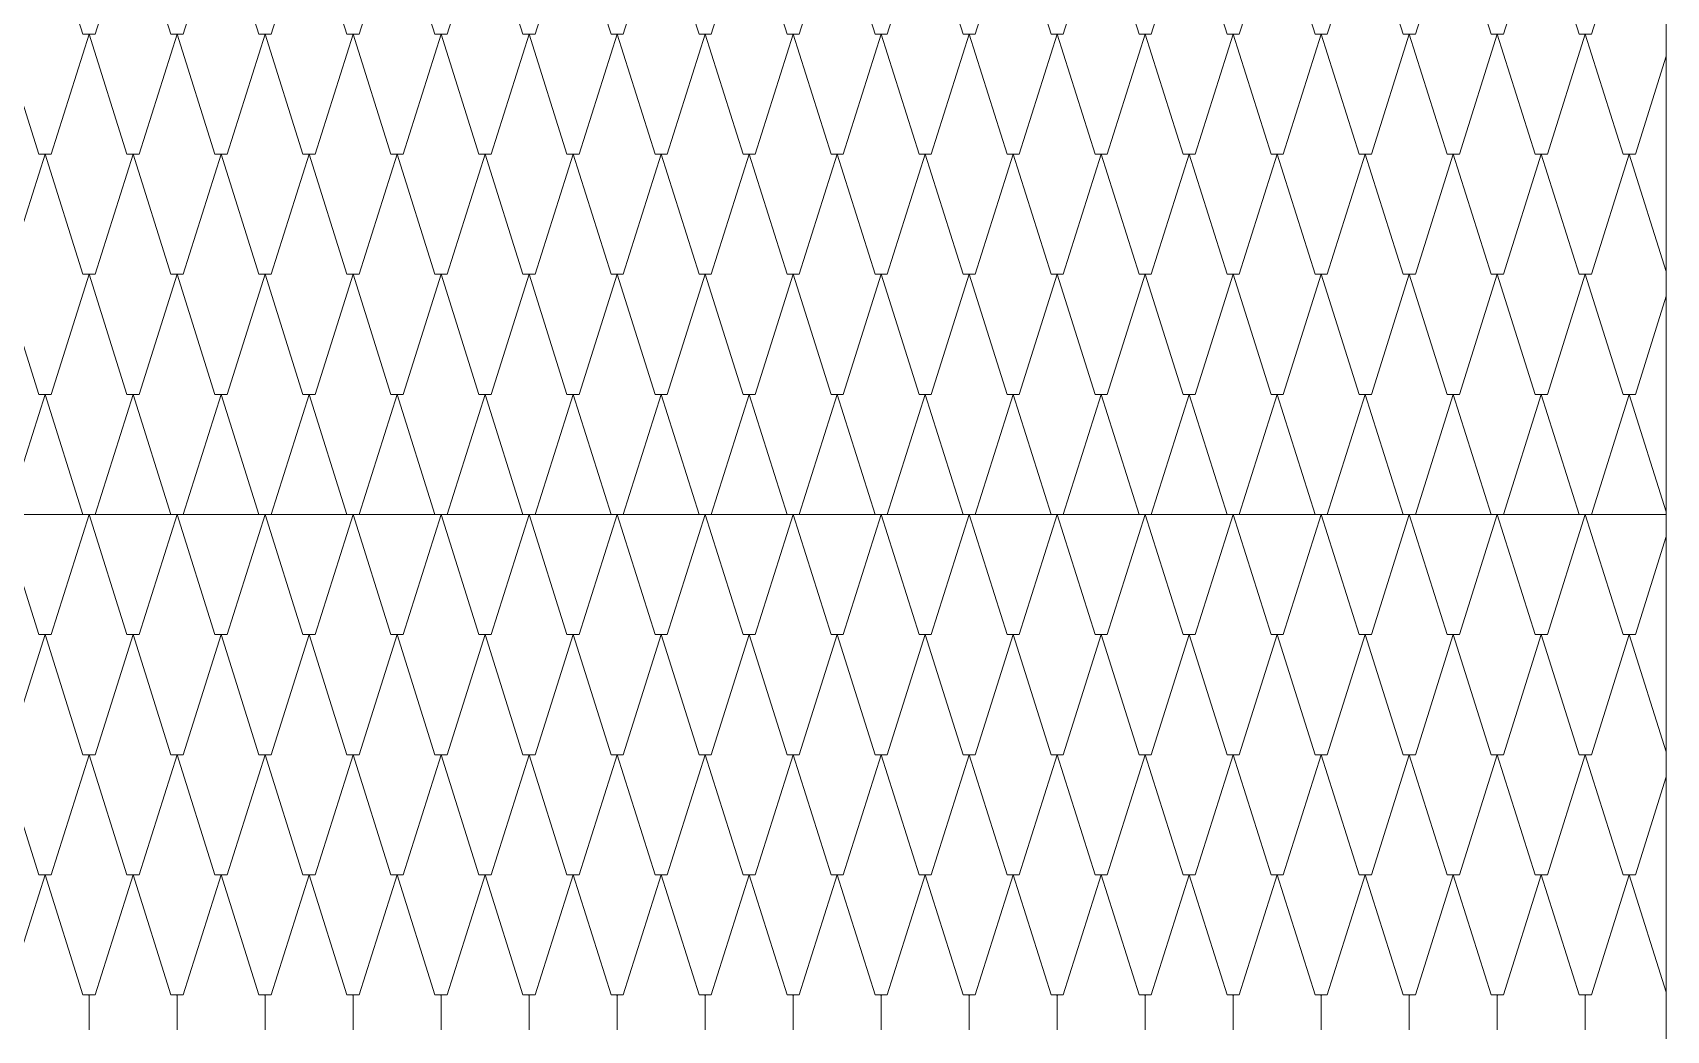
# Model space of a CAD drawing. Header units: millimetres. Extents: x 2399 to 111977, y 1313 to 59551.
# Drawn here: x 47322 to 50078, y 38151 to 39834 of the extents above; entities that cross this region are included whole.
import ezdxf

# ---------------------------------------------------------------- set-up
doc = ezdxf.new("R2010")
doc.units = ezdxf.units.MM
doc.layers.add('hatch1', color=7, linetype='Continuous', lineweight=20, true_color=0x6a6a6a)
doc.layers.add('main line', color=7, linetype='Continuous', lineweight=13)

msp = doc.modelspace()

# ---------------------------------------------------------------- linework, layer by layer
at = {"layer": 'hatch1', "color": 251, "linetype": 'Continuous', "lineweight": 20, "true_color": 0x6a6a6a}
for p, q in [((47342.6264, 40034.2835), (47406.5746, 39831.6338)), ((47491.114, 40034.2835), (47427.1659, 39831.6338)), ((47491.114, 40034.2835), (47555.0622, 39831.6338)), ((47639.6016, 40034.2835), (47575.6535, 39831.6338)), ((47639.6016, 40034.2835), (47703.5498, 39831.6338)), ((47788.0892, 40034.2835), (47724.1411, 39831.6338)), ((47788.0892, 40034.2835), (47852.0373, 39831.6338)), ((47936.5768, 40034.2835), (47872.6287, 39831.6338)), ((47936.5768, 40034.2835), (48000.5249, 39831.6338)), ((48085.0644, 40034.2835), (48021.1163, 39831.6338)), ((48085.0644, 40034.2835), (48149.0125, 39831.6338)), ((48233.552, 40034.2835), (48169.6038, 39831.6338)), ((48233.552, 40034.2835), (48297.5001, 39831.6338)), ((48382.0396, 40034.2835), (48318.0914, 39831.6338)), ((48382.0396, 40034.2835), (48445.9877, 39831.6338)), ((48530.5272, 40034.2835), (48466.579, 39831.6338)), ((48530.5272, 40034.2835), (48594.4753, 39831.6338)), ((48679.0147, 40034.2835), (48615.0666, 39831.6338)), ((48679.0147, 40034.2835), (48742.9629, 39831.6338)), ((48827.5023, 40034.2835), (48763.5542, 39831.6338)), ((48827.5023, 40034.2835), (48891.4505, 39831.6338)), ((48975.9899, 40034.2835), (48912.0418, 39831.6338)), ((48975.9899, 40034.2835), (49039.938, 39831.6338)), ((49124.4775, 40034.2835), (49060.5294, 39831.6338)), ((49124.4775, 40034.2835), (49188.4256, 39831.6338)), ((49272.9651, 40034.2835), (49209.017, 39831.6338)), ((49272.9651, 40034.2835), (49336.9132, 39831.6338)), ((49421.4527, 40034.2835), (49357.5045, 39831.6338)), ((49421.4527, 40034.2835), (49485.4008, 39831.6338)), ((49569.9403, 40034.2835), (49505.9921, 39831.6338)), ((49569.9403, 40034.2835), (49633.8884, 39831.6338)), ((49718.4279, 40034.2835), (49654.4797, 39831.6338)), ((49718.4279, 40034.2835), (49782.376, 39831.6338)), ((49866.9154, 40034.2835), (49802.9673, 39831.6338)), ((49866.9154, 40034.2835), (49930.8636, 39831.6338)), ((50015.403, 40034.2835), (49951.4549, 39831.6338)), ((47268.3827, 39831.6338), (47332.3308, 39628.9841)), ((47416.8702, 39831.6338), (47352.9221, 39628.9841)), ((47427.1659, 39831.6338), (47406.5746, 39831.6338)), ((47416.8702, 39831.6338), (47480.8184, 39628.9841)), ((47565.3578, 39831.6338), (47501.4097, 39628.9841)), ((47575.6535, 39831.6338), (47555.0622, 39831.6338)), ((47565.3578, 39831.6338), (47629.306, 39628.9841)), ((47713.8454, 39831.6338), (47649.8973, 39628.9841)), ((47724.1411, 39831.6338), (47703.5498, 39831.6338)), ((47713.8454, 39831.6338), (47777.7935, 39628.9841)), ((47862.333, 39831.6338), (47798.3849, 39628.9841)), ((47872.6287, 39831.6338), (47852.0373, 39831.6338)), ((47862.333, 39831.6338), (47926.2811, 39628.9841)), ((48010.8206, 39831.6338), (47946.8725, 39628.9841)), ((48021.1163, 39831.6338), (48000.5249, 39831.6338)), ((48010.8206, 39831.6338), (48074.7687, 39628.9841)), ((48159.3082, 39831.6338), (48095.36, 39628.9841)), ((48169.6038, 39831.6338), (48149.0125, 39831.6338)), ((48159.3082, 39831.6338), (48223.2563, 39628.9841)), ((48307.7958, 39831.6338), (48243.8476, 39628.9841)), ((48318.0914, 39831.6338), (48297.5001, 39831.6338)), ((48307.7958, 39831.6338), (48371.7439, 39628.9841)), ((48456.2834, 39831.6338), (48392.3352, 39628.9841)), ((48466.579, 39831.6338), (48445.9877, 39831.6338)), ((48456.2834, 39831.6338), (48520.2315, 39628.9841)), ((48604.7709, 39831.6338), (48540.8228, 39628.9841)), ((48615.0666, 39831.6338), (48594.4753, 39831.6338)), ((48604.7709, 39831.6338), (48668.7191, 39628.9841)), ((48753.2585, 39831.6338), (48689.3104, 39628.9841)), ((48763.5542, 39831.6338), (48742.9629, 39831.6338)), ((48753.2585, 39831.6338), (48817.2067, 39628.9841)), ((48901.7461, 39831.6338), (48837.798, 39628.9841)), ((48912.0418, 39831.6338), (48891.4505, 39831.6338)), ((48901.7461, 39831.6338), (48965.6943, 39628.9841)), ((49050.2337, 39831.6338), (48986.2856, 39628.9841)), ((49060.5294, 39831.6338), (49039.938, 39831.6338)), ((49050.2337, 39831.6338), (49114.1818, 39628.9841)), ((49198.7213, 39831.6338), (49134.7732, 39628.9841)), ((49209.017, 39831.6338), (49188.4256, 39831.6338)), ((49198.7213, 39831.6338), (49262.6694, 39628.9841)), ((49347.2089, 39831.6338), (49283.2608, 39628.9841)), ((49357.5045, 39831.6338), (49336.9132, 39831.6338)), ((49347.2089, 39831.6338), (49411.157, 39628.9841)), ((49495.6965, 39831.6338), (49431.7483, 39628.9841)), ((49505.9921, 39831.6338), (49485.4008, 39831.6338)), ((49495.6965, 39831.6338), (49559.6446, 39628.9841)), ((49644.1841, 39831.6338), (49580.2359, 39628.9841)), ((49654.4797, 39831.6338), (49633.8884, 39831.6338)), ((49644.1841, 39831.6338), (49708.1322, 39628.9841)), ((49792.6716, 39831.6338), (49728.7235, 39628.9841)), ((49802.9673, 39831.6338), (49782.376, 39831.6338)), ((49792.6716, 39831.6338), (49856.6198, 39628.9841)), ((49941.1592, 39831.6338), (49877.2111, 39628.9841)), ((49951.4549, 39831.6338), (49930.8636, 39831.6338)), ((49941.1592, 39831.6338), (50005.1074, 39628.9841)), ((50077.9123, 39794.4474), (50025.6987, 39628.9841)), ((47342.6264, 39628.9841), (47278.6783, 39426.3344)), ((47352.9221, 39628.9841), (47332.3308, 39628.9841)), ((47342.6264, 39628.9841), (47406.5746, 39426.3344)), ((47491.114, 39628.9841), (47427.1659, 39426.3344)), ((47501.4097, 39628.9841), (47480.8184, 39628.9841)), ((47491.114, 39628.9841), (47555.0622, 39426.3344)), ((47639.6016, 39628.9841), (47575.6535, 39426.3344)), ((47649.8973, 39628.9841), (47629.306, 39628.9841)), ((47639.6016, 39628.9841), (47703.5498, 39426.3344)), ((47788.0892, 39628.9841), (47724.1411, 39426.3344)), ((47798.3849, 39628.9841), (47777.7935, 39628.9841)), ((47788.0892, 39628.9841), (47852.0373, 39426.3344)), ((47936.5768, 39628.9841), (47872.6287, 39426.3344)), ((47946.8725, 39628.9841), (47926.2811, 39628.9841)), ((47936.5768, 39628.9841), (48000.5249, 39426.3344)), ((48085.0644, 39628.9841), (48021.1163, 39426.3344)), ((48095.36, 39628.9841), (48074.7687, 39628.9841)), ((48085.0644, 39628.9841), (48149.0125, 39426.3344)), ((48233.552, 39628.9841), (48169.6038, 39426.3344)), ((48243.8476, 39628.9841), (48223.2563, 39628.9841)), ((48233.552, 39628.9841), (48297.5001, 39426.3344)), ((48382.0396, 39628.9841), (48318.0914, 39426.3344)), ((48392.3352, 39628.9841), (48371.7439, 39628.9841)), ((48382.0396, 39628.9841), (48445.9877, 39426.3344)), ((48530.5272, 39628.9841), (48466.579, 39426.3344)), ((48540.8228, 39628.9841), (48520.2315, 39628.9841)), ((48530.5272, 39628.9841), (48594.4753, 39426.3344)), ((48679.0147, 39628.9841), (48615.0666, 39426.3344)), ((48689.3104, 39628.9841), (48668.7191, 39628.9841)), ((48679.0147, 39628.9841), (48742.9629, 39426.3344)), ((48827.5023, 39628.9841), (48763.5542, 39426.3344)), ((48837.798, 39628.9841), (48817.2067, 39628.9841)), ((48827.5023, 39628.9841), (48891.4505, 39426.3344)), ((48975.9899, 39628.9841), (48912.0418, 39426.3344)), ((48986.2856, 39628.9841), (48965.6943, 39628.9841)), ((48975.9899, 39628.9841), (49039.938, 39426.3344)), ((49124.4775, 39628.9841), (49060.5294, 39426.3344)), ((49134.7732, 39628.9841), (49114.1818, 39628.9841)), ((49124.4775, 39628.9841), (49188.4256, 39426.3344)), ((49272.9651, 39628.9841), (49209.017, 39426.3344)), ((49283.2608, 39628.9841), (49262.6694, 39628.9841)), ((49272.9651, 39628.9841), (49336.9132, 39426.3344)), ((49421.4527, 39628.9841), (49357.5045, 39426.3344)), ((49431.7483, 39628.9841), (49411.157, 39628.9841)), ((49421.4527, 39628.9841), (49485.4008, 39426.3344)), ((49569.9403, 39628.9841), (49505.9921, 39426.3344)), ((49580.2359, 39628.9841), (49559.6446, 39628.9841)), ((49569.9403, 39628.9841), (49633.8884, 39426.3344)), ((49718.4279, 39628.9841), (49654.4797, 39426.3344)), ((49728.7235, 39628.9841), (49708.1322, 39628.9841)), ((49718.4279, 39628.9841), (49782.376, 39426.3344)), ((49866.9154, 39628.9841), (49802.9673, 39426.3344)), ((49877.2111, 39628.9841), (49856.6198, 39628.9841)), ((49866.9154, 39628.9841), (49930.8636, 39426.3344)), ((50015.403, 39628.9841), (49951.4549, 39426.3344)), ((50025.6987, 39628.9841), (50005.1074, 39628.9841)), ((50015.403, 39628.9841), (50077.9123, 39430.8942)), ((47268.3827, 39426.3344), (47332.3308, 39223.6847)), ((47416.8702, 39426.3344), (47352.9221, 39223.6847)), ((47427.1659, 39426.3344), (47406.5746, 39426.3344)), ((47416.8702, 39426.3344), (47480.8184, 39223.6847)), ((47565.3578, 39426.3344), (47501.4097, 39223.6847)), ((47575.6535, 39426.3344), (47555.0622, 39426.3344)), ((47565.3578, 39426.3344), (47629.306, 39223.6847)), ((47713.8454, 39426.3344), (47649.8973, 39223.6847)), ((47724.1411, 39426.3344), (47703.5498, 39426.3344)), ((47713.8454, 39426.3344), (47777.7935, 39223.6847)), ((47862.333, 39426.3344), (47798.3849, 39223.6847)), ((47872.6287, 39426.3344), (47852.0373, 39426.3344)), ((47862.333, 39426.3344), (47926.2811, 39223.6847)), ((48010.8206, 39426.3344), (47946.8725, 39223.6847)), ((48021.1163, 39426.3344), (48000.5249, 39426.3344)), ((48010.8206, 39426.3344), (48074.7687, 39223.6847)), ((48159.3082, 39426.3344), (48095.36, 39223.6847)), ((48169.6038, 39426.3344), (48149.0125, 39426.3344)), ((48159.3082, 39426.3344), (48223.2563, 39223.6847)), ((48307.7958, 39426.3344), (48243.8476, 39223.6847)), ((48318.0914, 39426.3344), (48297.5001, 39426.3344)), ((48307.7958, 39426.3344), (48371.7439, 39223.6847)), ((48456.2834, 39426.3344), (48392.3352, 39223.6847)), ((48466.579, 39426.3344), (48445.9877, 39426.3344)), ((48456.2834, 39426.3344), (48520.2315, 39223.6847)), ((48604.7709, 39426.3344), (48540.8228, 39223.6847)), ((48615.0666, 39426.3344), (48594.4753, 39426.3344)), ((48604.7709, 39426.3344), (48668.7191, 39223.6847)), ((48753.2585, 39426.3344), (48689.3104, 39223.6847)), ((48763.5542, 39426.3344), (48742.9629, 39426.3344)), ((48753.2585, 39426.3344), (48817.2067, 39223.6847)), ((48901.7461, 39426.3344), (48837.798, 39223.6847)), ((48912.0418, 39426.3344), (48891.4505, 39426.3344)), ((48901.7461, 39426.3344), (48965.6943, 39223.6847)), ((49050.2337, 39426.3344), (48986.2856, 39223.6847)), ((49060.5294, 39426.3344), (49039.938, 39426.3344)), ((49050.2337, 39426.3344), (49114.1818, 39223.6847)), ((49198.7213, 39426.3344), (49134.7732, 39223.6847)), ((49209.017, 39426.3344), (49188.4256, 39426.3344)), ((49198.7213, 39426.3344), (49262.6694, 39223.6847)), ((49347.2089, 39426.3344), (49283.2608, 39223.6847)), ((49357.5045, 39426.3344), (49336.9132, 39426.3344)), ((49347.2089, 39426.3344), (49411.157, 39223.6847)), ((49495.6965, 39426.3344), (49431.7483, 39223.6847)), ((49505.9921, 39426.3344), (49485.4008, 39426.3344)), ((49495.6965, 39426.3344), (49559.6446, 39223.6847)), ((49644.1841, 39426.3344), (49580.2359, 39223.6847)), ((49654.4797, 39426.3344), (49633.8884, 39426.3344)), ((49644.1841, 39426.3344), (49708.1322, 39223.6847)), ((49792.6716, 39426.3344), (49728.7235, 39223.6847)), ((49802.9673, 39426.3344), (49782.376, 39426.3344)), ((49792.6716, 39426.3344), (49856.6198, 39223.6847)), ((49941.1592, 39426.3344), (49877.2111, 39223.6847)), ((49951.4549, 39426.3344), (49930.8636, 39426.3344)), ((49941.1592, 39426.3344), (50005.1074, 39223.6847)), ((50077.9123, 39389.148), (50025.6987, 39223.6847)), ((47342.6264, 39223.6847), (47278.6783, 39021.035)), ((47352.9221, 39223.6847), (47332.3308, 39223.6847)), ((47342.6264, 39223.6847), (47406.5746, 39021.035)), ((47491.114, 39223.6847), (47427.1659, 39021.035)), ((47501.4097, 39223.6847), (47480.8184, 39223.6847)), ((47491.114, 39223.6847), (47555.0622, 39021.035)), ((47639.6016, 39223.6847), (47575.6535, 39021.035)), ((47649.8973, 39223.6847), (47629.306, 39223.6847)), ((47639.6016, 39223.6847), (47703.5498, 39021.035)), ((47788.0892, 39223.6847), (47724.1411, 39021.035)), ((47798.3849, 39223.6847), (47777.7935, 39223.6847)), ((47788.0892, 39223.6847), (47852.0373, 39021.035)), ((47936.5768, 39223.6847), (47872.6287, 39021.035)), ((47946.8725, 39223.6847), (47926.2811, 39223.6847)), ((47936.5768, 39223.6847), (48000.5249, 39021.035)), ((48085.0644, 39223.6847), (48021.1163, 39021.035)), ((48095.36, 39223.6847), (48074.7687, 39223.6847)), ((48085.0644, 39223.6847), (48149.0125, 39021.035)), ((48233.552, 39223.6847), (48169.6038, 39021.035)), ((48243.8476, 39223.6847), (48223.2563, 39223.6847)), ((48233.552, 39223.6847), (48297.5001, 39021.035)), ((48382.0396, 39223.6847), (48318.0914, 39021.035)), ((48392.3352, 39223.6847), (48371.7439, 39223.6847)), ((48382.0396, 39223.6847), (48445.9877, 39021.035)), ((48530.5272, 39223.6847), (48466.579, 39021.035)), ((48540.8228, 39223.6847), (48520.2315, 39223.6847)), ((48530.5272, 39223.6847), (48594.4753, 39021.035)), ((48679.0147, 39223.6847), (48615.0666, 39021.035)), ((48689.3104, 39223.6847), (48668.7191, 39223.6847)), ((48679.0147, 39223.6847), (48742.9629, 39021.035)), ((48827.5023, 39223.6847), (48763.5542, 39021.035)), ((48837.798, 39223.6847), (48817.2067, 39223.6847)), ((48827.5023, 39223.6847), (48891.4505, 39021.035)), ((48975.9899, 39223.6847), (48912.0418, 39021.035)), ((48986.2856, 39223.6847), (48965.6943, 39223.6847)), ((48975.9899, 39223.6847), (49039.938, 39021.035)), ((49124.4775, 39223.6847), (49060.5294, 39021.035)), ((49134.7732, 39223.6847), (49114.1818, 39223.6847)), ((49124.4775, 39223.6847), (49188.4256, 39021.035)), ((49272.9651, 39223.6847), (49209.017, 39021.035)), ((49283.2608, 39223.6847), (49262.6694, 39223.6847)), ((49272.9651, 39223.6847), (49336.9132, 39021.035)), ((49421.4527, 39223.6847), (49357.5045, 39021.035)), ((49431.7483, 39223.6847), (49411.157, 39223.6847)), ((49421.4527, 39223.6847), (49485.4008, 39021.035)), ((49569.9403, 39223.6847), (49505.9921, 39021.035)), ((49580.2359, 39223.6847), (49559.6446, 39223.6847)), ((49569.9403, 39223.6847), (49633.8884, 39021.035)), ((49718.4279, 39223.6847), (49654.4797, 39021.035)), ((49728.7235, 39223.6847), (49708.1322, 39223.6847)), ((49718.4279, 39223.6847), (49782.376, 39021.035)), ((49866.9154, 39223.6847), (49802.9673, 39021.035)), ((49877.2111, 39223.6847), (49856.6198, 39223.6847)), ((49866.9154, 39223.6847), (49930.8636, 39021.035)), ((50015.403, 39223.6847), (49951.4549, 39021.035)), ((50025.6987, 39223.6847), (50005.1074, 39223.6847)), ((50015.403, 39223.6847), (50077.9123, 39025.5948)), ((47268.3827, 39021.035), (47332.3308, 38818.3853)), ((47416.8702, 39021.035), (47352.9221, 38818.3853)), ((47427.1659, 39021.035), (47406.5746, 39021.035)), ((47416.8702, 39021.035), (47480.8184, 38818.3853)), ((47565.3578, 39021.035), (47501.4097, 38818.3853)), ((47575.6535, 39021.035), (47555.0622, 39021.035)), ((47565.3578, 39021.035), (47629.306, 38818.3853)), ((47713.8454, 39021.035), (47649.8973, 38818.3853)), ((47724.1411, 39021.035), (47703.5498, 39021.035)), ((47713.8454, 39021.035), (47777.7935, 38818.3853)), ((47862.333, 39021.035), (47798.3849, 38818.3853)), ((47872.6287, 39021.035), (47852.0373, 39021.035)), ((47862.333, 39021.035), (47926.2811, 38818.3853)), ((48010.8206, 39021.035), (47946.8725, 38818.3853)), ((48021.1163, 39021.035), (48000.5249, 39021.035)), ((48010.8206, 39021.035), (48074.7687, 38818.3853)), ((48159.3082, 39021.035), (48095.36, 38818.3853)), ((48169.6038, 39021.035), (48149.0125, 39021.035)), ((48159.3082, 39021.035), (48223.2563, 38818.3853)), ((48307.7958, 39021.035), (48243.8476, 38818.3853)), ((48318.0914, 39021.035), (48297.5001, 39021.035)), ((48307.7958, 39021.035), (48371.7439, 38818.3853)), ((48456.2834, 39021.035), (48392.3352, 38818.3853)), ((48466.579, 39021.035), (48445.9877, 39021.035)), ((48456.2834, 39021.035), (48520.2315, 38818.3853)), ((48604.7709, 39021.035), (48540.8228, 38818.3853)), ((48615.0666, 39021.035), (48594.4753, 39021.035)), ((48604.7709, 39021.035), (48668.7191, 38818.3853)), ((48753.2585, 39021.035), (48689.3104, 38818.3853)), ((48763.5542, 39021.035), (48742.9629, 39021.035)), ((48753.2585, 39021.035), (48817.2067, 38818.3853)), ((48901.7461, 39021.035), (48837.798, 38818.3853)), ((48912.0418, 39021.035), (48891.4505, 39021.035)), ((48901.7461, 39021.035), (48965.6943, 38818.3853)), ((49050.2337, 39021.035), (48986.2856, 38818.3853)), ((49060.5294, 39021.035), (49039.938, 39021.035)), ((49050.2337, 39021.035), (49114.1818, 38818.3853)), ((49198.7213, 39021.035), (49134.7732, 38818.3853)), ((49209.017, 39021.035), (49188.4256, 39021.035)), ((49198.7213, 39021.035), (49262.6694, 38818.3853)), ((49347.2089, 39021.035), (49283.2608, 38818.3853)), ((49357.5045, 39021.035), (49336.9132, 39021.035)), ((49347.2089, 39021.035), (49411.157, 38818.3853)), ((49495.6965, 39021.035), (49431.7483, 38818.3853)), ((49505.9921, 39021.035), (49485.4008, 39021.035)), ((49495.6965, 39021.035), (49559.6446, 38818.3853)), ((49644.1841, 39021.035), (49580.2359, 38818.3853)), ((49654.4797, 39021.035), (49633.8884, 39021.035)), ((49644.1841, 39021.035), (49708.1322, 38818.3853)), ((49792.6716, 39021.035), (49728.7235, 38818.3853)), ((49802.9673, 39021.035), (49782.376, 39021.035)), ((49792.6716, 39021.035), (49856.6198, 38818.3853)), ((49941.1592, 39021.035), (49877.2111, 38818.3853)), ((49951.4549, 39021.035), (49930.8636, 39021.035)), ((49941.1592, 39021.035), (50005.1074, 38818.3853)), ((50077.9123, 38983.8486), (50025.6987, 38818.3853)), ((47342.6264, 38818.3853), (47278.6783, 38615.7357)), ((47352.9221, 38818.3853), (47332.3308, 38818.3853)), ((47342.6264, 38818.3853), (47406.5746, 38615.7357)), ((47491.114, 38818.3853), (47427.1659, 38615.7357)), ((47501.4097, 38818.3853), (47480.8184, 38818.3853)), ((47491.114, 38818.3853), (47555.0622, 38615.7357)), ((47639.6016, 38818.3853), (47575.6535, 38615.7357)), ((47649.8973, 38818.3853), (47629.306, 38818.3853)), ((47639.6016, 38818.3853), (47703.5498, 38615.7357)), ((47788.0892, 38818.3853), (47724.1411, 38615.7357)), ((47798.3849, 38818.3853), (47777.7935, 38818.3853)), ((47788.0892, 38818.3853), (47852.0373, 38615.7357)), ((47936.5768, 38818.3853), (47872.6287, 38615.7357)), ((47946.8725, 38818.3853), (47926.2811, 38818.3853)), ((47936.5768, 38818.3853), (48000.5249, 38615.7357)), ((48085.0644, 38818.3853), (48021.1163, 38615.7357)), ((48095.36, 38818.3853), (48074.7687, 38818.3853)), ((48085.0644, 38818.3853), (48149.0125, 38615.7357)), ((48233.552, 38818.3853), (48169.6038, 38615.7357)), ((48243.8476, 38818.3853), (48223.2563, 38818.3853)), ((48233.552, 38818.3853), (48297.5001, 38615.7357)), ((48382.0396, 38818.3853), (48318.0914, 38615.7357)), ((48392.3352, 38818.3853), (48371.7439, 38818.3853)), ((48382.0396, 38818.3853), (48445.9877, 38615.7357)), ((48530.5272, 38818.3853), (48466.579, 38615.7357)), ((48540.8228, 38818.3853), (48520.2315, 38818.3853)), ((48530.5272, 38818.3853), (48594.4753, 38615.7357)), ((48679.0147, 38818.3853), (48615.0666, 38615.7357)), ((48689.3104, 38818.3853), (48668.7191, 38818.3853)), ((48679.0147, 38818.3853), (48742.9629, 38615.7357)), ((48827.5023, 38818.3853), (48763.5542, 38615.7357)), ((48837.798, 38818.3853), (48817.2067, 38818.3853)), ((48827.5023, 38818.3853), (48891.4505, 38615.7357)), ((48975.9899, 38818.3853), (48912.0418, 38615.7357)), ((48986.2856, 38818.3853), (48965.6943, 38818.3853)), ((48975.9899, 38818.3853), (49039.938, 38615.7357)), ((49124.4775, 38818.3853), (49060.5294, 38615.7357)), ((49134.7732, 38818.3853), (49114.1818, 38818.3853)), ((49124.4775, 38818.3853), (49188.4256, 38615.7357)), ((49272.9651, 38818.3853), (49209.017, 38615.7357)), ((49283.2608, 38818.3853), (49262.6694, 38818.3853)), ((49272.9651, 38818.3853), (49336.9132, 38615.7357)), ((49421.4527, 38818.3853), (49357.5045, 38615.7357)), ((49431.7483, 38818.3853), (49411.157, 38818.3853)), ((49421.4527, 38818.3853), (49485.4008, 38615.7357)), ((49569.9403, 38818.3853), (49505.9921, 38615.7357)), ((49580.2359, 38818.3853), (49559.6446, 38818.3853)), ((49569.9403, 38818.3853), (49633.8884, 38615.7357)), ((49718.4279, 38818.3853), (49654.4797, 38615.7357)), ((49728.7235, 38818.3853), (49708.1322, 38818.3853)), ((49718.4279, 38818.3853), (49782.376, 38615.7357)), ((49866.9154, 38818.3853), (49802.9673, 38615.7357)), ((49877.2111, 38818.3853), (49856.6198, 38818.3853)), ((49866.9154, 38818.3853), (49930.8636, 38615.7357)), ((50015.403, 38818.3853), (49951.4549, 38615.7357)), ((50025.6987, 38818.3853), (50005.1074, 38818.3853)), ((50015.403, 38818.3853), (50077.9123, 38620.2955)), ((47268.3827, 38615.7357), (47332.3308, 38413.086)), ((47416.8702, 38615.7357), (47352.9221, 38413.086)), ((47427.1659, 38615.7357), (47406.5746, 38615.7357)), ((47416.8702, 38615.7357), (47480.8184, 38413.086)), ((47565.3578, 38615.7357), (47501.4097, 38413.086)), ((47575.6535, 38615.7357), (47555.0622, 38615.7357)), ((47565.3578, 38615.7357), (47629.306, 38413.086)), ((47713.8454, 38615.7357), (47649.8973, 38413.086)), ((47724.1411, 38615.7357), (47703.5498, 38615.7357)), ((47713.8454, 38615.7357), (47777.7935, 38413.086)), ((47862.333, 38615.7357), (47798.3849, 38413.086)), ((47872.6287, 38615.7357), (47852.0373, 38615.7357)), ((47862.333, 38615.7357), (47926.2811, 38413.086)), ((48010.8206, 38615.7357), (47946.8725, 38413.086)), ((48021.1163, 38615.7357), (48000.5249, 38615.7357)), ((48010.8206, 38615.7357), (48074.7687, 38413.086)), ((48159.3082, 38615.7357), (48095.36, 38413.086)), ((48169.6038, 38615.7357), (48149.0125, 38615.7357)), ((48159.3082, 38615.7357), (48223.2563, 38413.086)), ((48307.7958, 38615.7357), (48243.8476, 38413.086)), ((48318.0914, 38615.7357), (48297.5001, 38615.7357)), ((48307.7958, 38615.7357), (48371.7439, 38413.086)), ((48456.2834, 38615.7357), (48392.3352, 38413.086)), ((48466.579, 38615.7357), (48445.9877, 38615.7357)), ((48456.2834, 38615.7357), (48520.2315, 38413.086)), ((48604.7709, 38615.7357), (48540.8228, 38413.086)), ((48615.0666, 38615.7357), (48594.4753, 38615.7357)), ((48604.7709, 38615.7357), (48668.7191, 38413.086)), ((48753.2585, 38615.7357), (48689.3104, 38413.086)), ((48763.5542, 38615.7357), (48742.9629, 38615.7357)), ((48753.2585, 38615.7357), (48817.2067, 38413.086)), ((48901.7461, 38615.7357), (48837.798, 38413.086)), ((48912.0418, 38615.7357), (48891.4505, 38615.7357)), ((48901.7461, 38615.7357), (48965.6943, 38413.086)), ((49050.2337, 38615.7357), (48986.2856, 38413.086)), ((49060.5294, 38615.7357), (49039.938, 38615.7357)), ((49050.2337, 38615.7357), (49114.1818, 38413.086)), ((49198.7213, 38615.7357), (49134.7732, 38413.086)), ((49209.017, 38615.7357), (49188.4256, 38615.7357)), ((49198.7213, 38615.7357), (49262.6694, 38413.086)), ((49347.2089, 38615.7357), (49283.2608, 38413.086)), ((49357.5045, 38615.7357), (49336.9132, 38615.7357)), ((49347.2089, 38615.7357), (49411.157, 38413.086)), ((49495.6965, 38615.7357), (49431.7483, 38413.086)), ((49505.9921, 38615.7357), (49485.4008, 38615.7357)), ((49495.6965, 38615.7357), (49559.6446, 38413.086)), ((49644.1841, 38615.7357), (49580.2359, 38413.086)), ((49654.4797, 38615.7357), (49633.8884, 38615.7357)), ((49644.1841, 38615.7357), (49708.1322, 38413.086)), ((49792.6716, 38615.7357), (49728.7235, 38413.086)), ((49802.9673, 38615.7357), (49782.376, 38615.7357)), ((49792.6716, 38615.7357), (49856.6198, 38413.086)), ((49941.1592, 38615.7357), (49877.2111, 38413.086)), ((49951.4549, 38615.7357), (49930.8636, 38615.7357)), ((49941.1592, 38615.7357), (50005.1074, 38413.086)), ((50077.9123, 38578.5492), (50025.6987, 38413.086)), ((47342.6264, 38413.086), (47278.6783, 38210.4363)), ((47352.9221, 38413.086), (47332.3308, 38413.086)), ((47342.6264, 38413.086), (47406.5746, 38210.4363)), ((47491.114, 38413.086), (47427.1659, 38210.4363)), ((47501.4097, 38413.086), (47480.8184, 38413.086)), ((47491.114, 38413.086), (47555.0622, 38210.4363)), ((47639.6016, 38413.086), (47575.6535, 38210.4363)), ((47649.8973, 38413.086), (47629.306, 38413.086)), ((47639.6016, 38413.086), (47703.5498, 38210.4363)), ((47788.0892, 38413.086), (47724.1411, 38210.4363)), ((47798.3849, 38413.086), (47777.7935, 38413.086)), ((47788.0892, 38413.086), (47852.0373, 38210.4363)), ((47936.5768, 38413.086), (47872.6287, 38210.4363)), ((47946.8725, 38413.086), (47926.2811, 38413.086)), ((47936.5768, 38413.086), (48000.5249, 38210.4363)), ((48085.0644, 38413.086), (48021.1163, 38210.4363)), ((48095.36, 38413.086), (48074.7687, 38413.086)), ((48085.0644, 38413.086), (48149.0125, 38210.4363)), ((48233.552, 38413.086), (48169.6038, 38210.4363)), ((48243.8476, 38413.086), (48223.2563, 38413.086)), ((48233.552, 38413.086), (48297.5001, 38210.4363)), ((48382.0396, 38413.086), (48318.0914, 38210.4363)), ((48392.3352, 38413.086), (48371.7439, 38413.086)), ((48382.0396, 38413.086), (48445.9877, 38210.4363)), ((48530.5272, 38413.086), (48466.579, 38210.4363)), ((48540.8228, 38413.086), (48520.2315, 38413.086)), ((48530.5272, 38413.086), (48594.4753, 38210.4363)), ((48679.0147, 38413.086), (48615.0666, 38210.4363)), ((48689.3104, 38413.086), (48668.7191, 38413.086)), ((48679.0147, 38413.086), (48742.9629, 38210.4363)), ((48827.5023, 38413.086), (48763.5542, 38210.4363)), ((48837.798, 38413.086), (48817.2067, 38413.086)), ((48827.5023, 38413.086), (48891.4505, 38210.4363)), ((48975.9899, 38413.086), (48912.0418, 38210.4363)), ((48986.2856, 38413.086), (48965.6943, 38413.086)), ((48975.9899, 38413.086), (49039.938, 38210.4363)), ((49124.4775, 38413.086), (49060.5294, 38210.4363)), ((49134.7732, 38413.086), (49114.1818, 38413.086)), ((49124.4775, 38413.086), (49188.4256, 38210.4363)), ((49272.9651, 38413.086), (49209.017, 38210.4363)), ((49283.2608, 38413.086), (49262.6694, 38413.086)), ((49272.9651, 38413.086), (49336.9132, 38210.4363)), ((49421.4527, 38413.086), (49357.5045, 38210.4363)), ((49431.7483, 38413.086), (49411.157, 38413.086)), ((49421.4527, 38413.086), (49485.4008, 38210.4363)), ((49569.9403, 38413.086), (49505.9921, 38210.4363)), ((49580.2359, 38413.086), (49559.6446, 38413.086)), ((49569.9403, 38413.086), (49633.8884, 38210.4363)), ((49718.4279, 38413.086), (49654.4797, 38210.4363)), ((49728.7235, 38413.086), (49708.1322, 38413.086)), ((49718.4279, 38413.086), (49782.376, 38210.4363)), ((49866.9154, 38413.086), (49802.9673, 38210.4363)), ((49877.2111, 38413.086), (49856.6198, 38413.086)), ((49866.9154, 38413.086), (49930.8636, 38210.4363)), ((50015.403, 38413.086), (49951.4549, 38210.4363)), ((50025.6987, 38413.086), (50005.1074, 38413.086)), ((50015.403, 38413.086), (50077.9123, 38214.9961)), ((47427.1659, 38210.4363), (47406.5746, 38210.4363)), ((47416.8702, 38210.4363), (47416.4831, 38209.2094)), ((47416.8702, 38210.4363), (47416.8702, 38151.5204)), ((47416.8702, 38210.4363), (47417.2574, 38209.2094)), ((47575.6535, 38210.4363), (47555.0622, 38210.4363)), ((47565.3578, 38210.4363), (47564.9707, 38209.2094)), ((47565.3578, 38210.4363), (47565.3578, 38151.5204)), ((47565.3578, 38210.4363), (47565.745, 38209.2094)), ((47724.1411, 38210.4363), (47703.5498, 38210.4363)), ((47713.8454, 38210.4363), (47713.4583, 38209.2094)), ((47713.8454, 38210.4363), (47713.8454, 38151.5204)), ((47713.8454, 38210.4363), (47714.2326, 38209.2094)), ((47872.6287, 38210.4363), (47852.0373, 38210.4363)), ((47862.333, 38210.4363), (47861.9459, 38209.2094)), ((47862.333, 38210.4363), (47862.333, 38151.5204)), ((47862.333, 38210.4363), (47862.7201, 38209.2094)), ((48021.1163, 38210.4363), (48000.5249, 38210.4363)), ((48010.8206, 38210.4363), (48010.4335, 38209.2094)), ((48010.8206, 38210.4363), (48010.8206, 38151.5204)), ((48010.8206, 38210.4363), (48011.2077, 38209.2094)), ((48169.6038, 38210.4363), (48149.0125, 38210.4363)), ((48159.3082, 38210.4363), (48158.921, 38209.2094)), ((48159.3082, 38210.4363), (48159.3082, 38151.5204)), ((48159.3082, 38210.4363), (48159.6953, 38209.2094)), ((48318.0914, 38210.4363), (48297.5001, 38210.4363)), ((48307.7958, 38210.4363), (48307.4086, 38209.2094)), ((48307.7958, 38210.4363), (48307.7958, 38151.5204)), ((48307.7958, 38210.4363), (48308.1829, 38209.2094)), ((48466.579, 38210.4363), (48445.9877, 38210.4363)), ((48456.2834, 38210.4363), (48455.8962, 38209.2094)), ((48456.2834, 38210.4363), (48456.2834, 38151.5204)), ((48456.2834, 38210.4363), (48456.6705, 38209.2094)), ((48615.0666, 38210.4363), (48594.4753, 38210.4363)), ((48604.7709, 38210.4363), (48604.3838, 38209.2094)), ((48604.7709, 38210.4363), (48604.7709, 38151.5204)), ((48604.7709, 38210.4363), (48605.1581, 38209.2094)), ((48763.5542, 38210.4363), (48742.9629, 38210.4363)), ((48753.2585, 38210.4363), (48752.8714, 38209.2094)), ((48753.2585, 38210.4363), (48753.2585, 38151.5204)), ((48753.2585, 38210.4363), (48753.6457, 38209.2094)), ((48912.0418, 38210.4363), (48891.4505, 38210.4363)), ((48901.7461, 38210.4363), (48901.359, 38209.2094)), ((48901.7461, 38210.4363), (48901.7461, 38151.5204)), ((48901.7461, 38210.4363), (48902.1333, 38209.2094)), ((49060.5294, 38210.4363), (49039.938, 38210.4363)), ((49050.2337, 38210.4363), (49049.8466, 38209.2094)), ((49050.2337, 38210.4363), (49050.2337, 38151.5204)), ((49050.2337, 38210.4363), (49050.6208, 38209.2094)), ((49209.017, 38210.4363), (49188.4256, 38210.4363)), ((49198.7213, 38210.4363), (49198.3342, 38209.2094)), ((49198.7213, 38210.4363), (49198.7213, 38151.5204)), ((49198.7213, 38210.4363), (49199.1084, 38209.2094)), ((49357.5045, 38210.4363), (49336.9132, 38210.4363)), ((49347.2089, 38210.4363), (49346.8217, 38209.2094)), ((49347.2089, 38210.4363), (49347.2089, 38151.5204)), ((49347.2089, 38210.4363), (49347.596, 38209.2094)), ((49505.9921, 38210.4363), (49485.4008, 38210.4363)), ((49495.6965, 38210.4363), (49495.3093, 38209.2094)), ((49495.6965, 38210.4363), (49495.6965, 38151.5204)), ((49495.6965, 38210.4363), (49496.0836, 38209.2094)), ((49654.4797, 38210.4363), (49633.8884, 38210.4363)), ((49644.1841, 38210.4363), (49643.7969, 38209.2094)), ((49644.1841, 38210.4363), (49644.1841, 38151.5204)), ((49644.1841, 38210.4363), (49644.5712, 38209.2094)), ((49802.9673, 38210.4363), (49782.376, 38210.4363)), ((49792.6716, 38210.4363), (49792.2845, 38209.2094)), ((49792.6716, 38210.4363), (49792.6716, 38151.5204)), ((49792.6716, 38210.4363), (49793.0588, 38209.2094)), ((49951.4549, 38210.4363), (49930.8636, 38210.4363)), ((49941.1592, 38210.4363), (49940.7721, 38209.2094)), ((49941.1592, 38210.4363), (49941.1592, 38151.5204)), ((49941.1592, 38210.4363), (49941.5464, 38209.2094))]:
    msp.add_line(p, q, dxfattribs=at)
at = {"layer": 'main line', "color": 7, "linetype": 'Continuous', "lineweight": 13}
for p, q in [((50077.9123, 36662.9693), (50077.9123, 41333.406)), ((45924.9865, 39021.035), (50077.9123, 39021.035))]:
    msp.add_line(p, q, dxfattribs=at)

doc.saveas('drawing.dxf')
